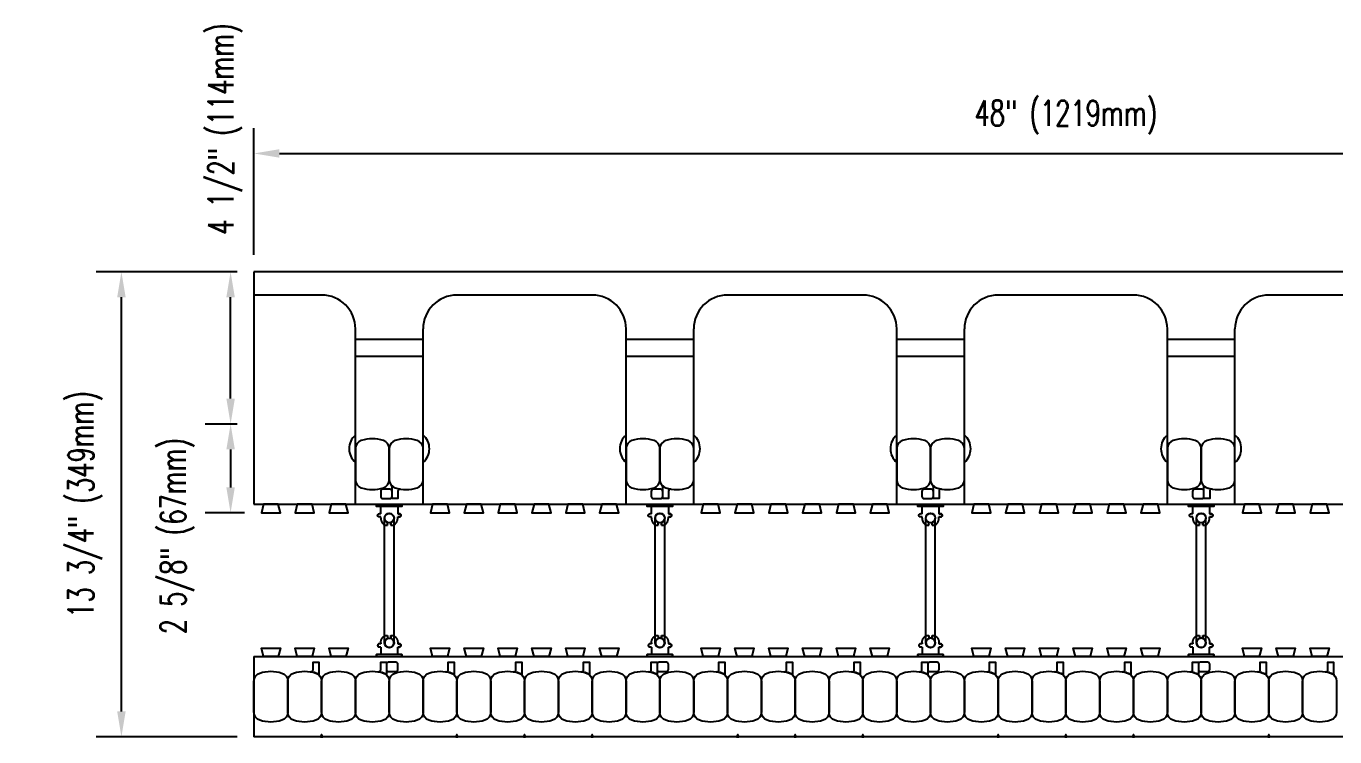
# Model space of a CAD drawing. Header units: inches. Extents: x 230.6 to 290.1, y 70.9 to 119.7.
# Drawn here: x 230.59 to 269.28, y 98.66 to 119.67 of the extents above; entities that cross this region are included whole.
import ezdxf

# ---------------------------------------------------------------- set-up
doc = ezdxf.new("R2010")
doc.units = ezdxf.units.IN
doc.header["$MEASUREMENT"] = 0
for name, color, linetype in [('HATCH', 12, 'Continuous'), ('line25', 2, 'Continuous'), ('LINE50', 5, 'Continuous'), ('LINE9', 9, 'Continuous'), ('TEXT', 4, 'Continuous')]:
    doc.layers.add(name, color=color, linetype=linetype)
doc.styles.add('DIM', font='romans.shx', dxfattribs={"width": 0.7})
doc.dimstyles.new('ext_8', dxfattribs={"dimscale": 8, "dimtxt": 0.09375, "dimasz": 0.09375, "dimexe": 0.09375, "dimexo": 0.0625, "dimgap": 0.0625, "dimtad": 1, "dimdec": 4, "dimzin": 3, "dimdsep": 46, "dimlunit": 4, "dimtxsty": 'DIM', "dimcen": 0.09, "dimdle": 0.09375, "dimclrt": 4, "dimadec": 0, "dimazin": 0, "dimtfac": 1, "dimtdec": 4, "dimtmove": 2, "dimatfit": 3, "dimfxl": 0, "dimfrac": 2, "dimtolj": 1, "dimtzin": 0, "dimarcsym": 0})

# ---------------------------------------------------------------- blocks, each defined once
blk = doc.blocks.new('*D23')
at = {"layer": 'Defpoints', "color": 0}
for p in [(285.326, 115.907), (237.326, 112.408), (285.326, 112.408)]:
    blk.add_point(p, dxfattribs=at)
at = {"layer": 'TEXT', "color": 0, "lineweight": -2}
for p, q in [((237.326, 112.908), (237.326, 116.657)), ((285.326, 112.908), (285.326, 116.657)), ((238.076, 115.907), (284.576, 115.907))]:
    blk.add_line(p, q, dxfattribs=at)
at = {"layer": 'TEXT', "color": 0}
for points in [[(238.076, 116.032), (238.076, 115.782), (237.326, 115.907)], [(284.576, 116.032), (284.576, 115.782), (285.326, 115.907)]]:
    blk.add_solid(points, dxfattribs=at)
at = {"layer": 'TEXT', "color": 4, "insert": (261.326, 116.978), "char_height": 0.75, "attachment_point": 5, "style": 'DIM'}
blk.add_mtext('\\A1;48" (1219mm)', dxfattribs=at)
blk = doc.blocks.new('*D15')
at = {"layer": 'Defpoints', "color": 0}
for p in [(237.326, 107.908), (236.635, 105.283), (237.544, 105.283)]:
    blk.add_point(p, dxfattribs=at)
at = {"layer": 'TEXT', "color": 0, "lineweight": -2}
for p, q in [((236.826, 107.908), (235.885, 107.908)), ((236.635, 107.158), (236.635, 106.033)), ((237.044, 105.283), (235.885, 105.283))]:
    blk.add_line(p, q, dxfattribs=at)
at = {"layer": 'TEXT', "color": 0}
for points in [[(236.51, 107.158), (236.76, 107.158), (236.635, 107.908)], [(236.51, 106.033), (236.76, 106.033), (236.635, 105.283)]]:
    blk.add_solid(points, dxfattribs=at)
at = {"layer": 'TEXT', "color": 4, "insert": (235.063, 104.596), "char_height": 0.75, "attachment_point": 5, "rotation": 90, "style": 'DIM'}
blk.add_mtext('\\A1;2 5/8" (67mm)', dxfattribs=at)
blk = doc.blocks.new('*D16')
at = {"layer": 'Defpoints', "color": 0}
for p in [(236.635, 112.408), (237.326, 112.408), (237.326, 107.908)]:
    blk.add_point(p, dxfattribs=at)
at = {"layer": 'TEXT', "color": 0, "lineweight": -2}
for p, q in [((236.826, 112.408), (235.885, 112.408)), ((236.635, 108.658), (236.635, 111.658)), ((236.826, 107.908), (235.885, 107.908))]:
    blk.add_line(p, q, dxfattribs=at)
at = {"layer": 'TEXT', "color": 0}
for points in [[(236.51, 111.658), (236.76, 111.658), (236.635, 112.408)], [(236.51, 108.658), (236.76, 108.658), (236.635, 107.908)]]:
    blk.add_solid(points, dxfattribs=at)
at = {"layer": 'TEXT', "color": 4, "insert": (236.475, 116.633), "char_height": 0.75, "attachment_point": 5, "rotation": 90, "style": 'DIM'}
blk.add_mtext('\\A1;4 1/2" (114mm)', dxfattribs=at)
blk = doc.blocks.new('*D24')
at = {"layer": 'Defpoints', "color": 0}
for p in [(233.408, 112.408), (237.326, 112.408), (237.326, 98.658)]:
    blk.add_point(p, dxfattribs=at)
at = {"layer": 'TEXT', "color": 0, "lineweight": -2}
for p, q in [((236.826, 112.408), (232.658, 112.408)), ((233.408, 99.408), (233.408, 111.658)), ((236.826, 98.658), (232.658, 98.658))]:
    blk.add_line(p, q, dxfattribs=at)
at = {"layer": 'TEXT', "color": 0}
for points in [[(233.283, 111.658), (233.533, 111.658), (233.408, 112.408)], [(233.283, 99.408), (233.533, 99.408), (233.408, 98.658)]]:
    blk.add_solid(points, dxfattribs=at)
at = {"layer": 'TEXT', "color": 4, "insert": (232.337, 105.533), "char_height": 0.75, "attachment_point": 5, "rotation": 90, "style": 'DIM'}
blk.add_mtext('\\A1;13 3/4" (349mm)', dxfattribs=at)
blk = doc.blocks.new('WEB4_CENTRE_TOP')
for p, q in [((-0.141, 0), (-0.141, 3.688)), ((0.141, 0), (0.141, 3.688))]:
    blk.add_line(p, q)
for centre in [(0, 3.688), (0, 0)]:
    blk.add_circle(centre, 0.141)
blk = doc.blocks.new('Connector')
blk.add_point((0.271, 0))
at = {"layer": 'LINE9'}
for p, q in [((0, 0.375), (0, -0.375)), ((0.062, -0.375), (0.062, 0.375)), ((0.281, 0.25), (0.062, 0.25))]:
    blk.add_line(p, q, dxfattribs=at)
for points, weights in [([(0.007, 0.375), (0.004, 0.375), (0, 0.375)], [1, 0.972587069138, 0.950305488115]), ([(0.327, 0.343), (0.308, 0.343), (0.281, 0.317), (0.281, 0.297)], [1, 0.85355339, 0.85355339, 1]), ([(0.328, 0.343), (0.327, 0.343), (0.327, 0.343)], [1, 0.70710678, 1]), ([(0.375, 0.297), (0.375, 0.317), (0.348, 0.343), (0.329, 0.343)], [1, 0.85355339, 0.85355339, 1]), ([(0.406, 0.25), (0.546, 0.25), (0.619, 0.131)], [0.958404415409, 0.794674173519, 0.864651571113]), ([(0.619, 0.052), (0.612, 0.049), (0.604, 0.049)], [0.83615024178, 0.892081430621, 1]), ([(0, -0.375), (0.004, -0.375), (0.007, -0.375)], [0.950305488115, 0.972587069138, 1]), ([(0.281, -0.297), (0.281, -0.317), (0.308, -0.343), (0.327, -0.343)], [1, 0.85355339, 0.85355339, 1]), ([(0.327, -0.343), (0.281, -0.343), (0.281, -0.297)], [1, 0.70710678, 1]), ([(0.329, -0.343), (0.348, -0.343), (0.375, -0.317), (0.375, -0.297)], [1, 0.85355339, 0.85355339, 1]), ([(0.375, -0.297), (0.375, -0.343), (0.329, -0.343)], [1, 0.70710678, 1]), ([(0.619, -0.131), (0.546, -0.25), (0.406, -0.25)], [0.864651574428, 0.794674169686, 0.958404415195]), ([(0.604, -0.049), (0.612, -0.049), (0.619, -0.052)], [1, 0.89208144177, 0.836150253337])]:
    blk.add_rational_spline(points, weights, degree=2, dxfattribs=at)
for points, degree in [([(0, 0.375), (0.002, 0.375), (0.005, 0.375), (0.007, 0.375)], 3), ([(0.007, 0.375), (0.021, 0.375), (0.051, 0.375), (0.062, 0.375), (0.062, 0.375)], 3), ([(0.281, 0.25), (0.281, 0.297)], 1), ([(0.327, 0.343), (0.327, 0.343), (0.328, 0.343), (0.328, 0.343)], 3), ([(0.328, 0.343), (0.329, 0.343), (0.329, 0.343), (0.329, 0.343)], 3), ([(0.375, 0.25), (0.375, 0.297)], 1), ([(0.406, 0.25), (0.375, 0.25)], 1), ([(0.406, 0.25), (0.406, 0.25)], 1), ([(0.406, 0.25), (0.406, 0.25)], 1), ([(0.406, 0.25), (0.406, 0.25)], 1), ([(0.406, 0.25), (0.406, 0.25)], 1), ([(0.406, 0.25), (0.406, 0.25)], 1), ([(0.406, 0.25), (0.406, 0.25)], 1), ([(0.406, 0.25), (0.406, 0.25)], 1), ([(0.406, 0.25), (0.406, 0.25)], 1), ([(0.406, 0.25), (0.406, 0.25)], 1), ([(0.406, 0.25), (0.406, 0.25)], 1), ([(0.406, 0.25), (0.406, 0.25)], 1), ([(0.406, 0.25), (0.406, 0.25)], 1), ([(0.406, 0.25), (0.406, 0.25)], 1), ([(0.406, 0.25), (0.406, 0.25)], 1), ([(0.406, 0.25), (0.406, 0.25)], 1), ([(0.406, 0.25), (0.406, 0.25)], 1), ([(0.406, 0.25), (0.406, 0.25)], 1), ([(0.406, 0.25), (0.406, 0.25)], 1), ([(0.406, 0.25), (0.406, 0.25)], 1), ([(0.406, 0.25), (0.406, 0.25)], 1), ([(0.406, 0.25), (0.406, 0.25)], 1), ([(0.406, 0.25), (0.406, 0.25)], 1), ([(0.406, 0.25), (0.406, 0.25)], 1), ([(0.406, 0.25), (0.406, 0.25)], 1), ([(0.604, 0.049), (0.532, 0.049)], 1), ([(0.532, 0.049), (0.532, 0.049)], 1), ([(0.532, 0.049), (0.532, 0.049)], 1), ([(0.532, 0.049), (0.532, 0.049)], 1), ([(0.532, 0.049), (0.532, 0.049)], 1), ([(0.532, 0.049), (0.532, 0.049)], 1), ([(0.532, 0.049), (0.532, 0.049)], 1), ([(0.532, 0.049), (0.532, 0.049)], 1), ([(0.532, 0.049), (0.532, 0.049)], 1), ([(0.532, 0.049), (0.532, 0.049)], 1), ([(0.532, 0.049), (0.532, 0.049)], 1), ([(0.604, 0.049), (0.609, 0.049), (0.614, 0.05), (0.619, 0.052)], 3), ([(0.604, 0.049), (0.604, 0.049)], 1), ([(0.604, 0.049), (0.604, 0.049)], 1), ([(0.604, 0.049), (0.604, 0.049)], 1), ([(0.604, 0.049), (0.604, 0.049)], 1), ([(0.619, 0.131), (0.619, 0.052)], 1), ([(0.619, 0.131), (0.619, 0.131)], 1), ([(0.619, 0.131), (0.619, 0.131)], 1), ([(0.619, 0.131), (0.619, 0.131)], 1), ([(0.619, 0.131), (0.619, 0.131)], 1), ([(0.007, -0.375), (0.005, -0.375), (0.002, -0.375), (0, -0.375)], 3), ([(0.062, -0.375), (0.062, -0.375), (0.051, -0.375), (0.021, -0.375), (0.007, -0.375)], 3), ([(0.062, -0.25), (0.281, -0.25)], 1), ([(0.281, -0.297), (0.281, -0.25)], 1), ([(0.281, -0.25), (0.281, -0.297)], 1), ([(0.328, -0.343), (0.328, -0.343), (0.327, -0.343), (0.327, -0.343)], 3), ([(0.329, -0.343), (0.329, -0.343), (0.329, -0.343), (0.328, -0.343)], 3), ([(0.375, -0.25), (0.375, -0.297)], 1), ([(0.375, -0.297), (0.375, -0.25)], 1), ([(0.406, -0.25), (0.375, -0.25)], 1), ([(0.406, -0.25), (0.406, -0.25)], 1), ([(0.406, -0.25), (0.406, -0.25)], 1), ([(0.406, -0.25), (0.406, -0.25)], 1), ([(0.406, -0.25), (0.406, -0.25)], 1), ([(0.406, -0.25), (0.406, -0.25)], 1), ([(0.406, -0.25), (0.406, -0.25)], 1), ([(0.406, -0.25), (0.406, -0.25)], 1), ([(0.406, -0.25), (0.406, -0.25)], 1), ([(0.406, -0.25), (0.406, -0.25)], 1), ([(0.406, -0.25), (0.406, -0.25)], 1), ([(0.406, -0.25), (0.406, -0.25)], 1), ([(0.532, -0.049), (0.604, -0.049)], 1), ([(0.604, -0.049), (0.58, -0.049), (0.556, -0.049), (0.532, -0.049)], 3), ([(0.532, -0.049), (0.532, -0.049)], 1), ([(0.532, -0.049), (0.532, -0.049)], 1), ([(0.532, -0.049), (0.532, -0.049)], 1), ([(0.532, -0.049), (0.532, -0.049)], 1), ([(0.619, -0.052), (0.614, -0.05), (0.609, -0.049), (0.604, -0.049)], 3), ([(0.604, -0.049), (0.604, -0.049)], 1), ([(0.604, -0.049), (0.604, -0.049)], 1), ([(0.604, -0.049), (0.604, -0.049)], 1), ([(0.604, -0.049), (0.604, -0.049)], 1), ([(0.604, -0.049), (0.604, -0.049)], 1), ([(0.604, -0.049), (0.604, -0.049)], 1), ([(0.604, -0.049), (0.604, -0.049)], 1), ([(0.604, -0.049), (0.604, -0.049)], 1), ([(0.619, -0.052), (0.619, -0.131)], 1), ([(0.619, -0.131), (0.619, -0.131)], 1), ([(0.619, -0.131), (0.619, -0.131)], 1), ([(0.619, -0.131), (0.619, -0.131)], 1), ([(0.619, -0.131), (0.619, -0.131)], 1)]:
    blk.add_open_spline(points, degree=degree, dxfattribs=at)
for points, weights, knots in [([(0.062, 0.375), (0.062, 0.375), (0.046, 0.375), (0.03, 0.375), (0.007, 0.375)], [0.868718858569, 0.861102746415, 1, 0.861102734288, 0.868718859898], [0, 0, 0, 0.5, 0.5, 1, 1, 1]), ([(0.532, 0.049), (0.472, 0.203), (0.333, 0.113), (0.157, 0), (0.333, -0.113), (0.472, -0.203), (0.532, -0.049)], [0.899508922286, 0.599718215298, 1, 0.54226024, 1, 0.599718224335, 0.899508908749], [0, 0, 0, 0.318112, 0.318112, 0.681888, 0.681888, 1, 1, 1]), ([(0.007, -0.375), (0.03, -0.375), (0.046, -0.375), (0.062, -0.375), (0.062, -0.375)], [0.868718859319, 0.861102739573, 1, 0.861102742958, 0.868718858948], [0, 0, 0, 0.5, 0.5, 1, 1, 1])]:
    blk.add_rational_spline(points, weights, degree=2, knots=knots, dxfattribs=at)

msp = doc.modelspace()

# ---------------------------------------------------------------- linework, layer by layer
at = {"layer": 'HATCH'}
for p, q in [((242.32562, 110.40841), (240.32562, 110.40841)), ((250.32562, 110.40841), (248.32562, 110.40841)), ((258.32562, 110.40841), (256.32562, 110.40841)), ((266.32562, 110.40841), (264.32562, 110.40841)), ((242.32562, 109.90841), (240.32562, 109.90841)), ((250.32562, 109.90841), (248.32562, 109.90841)), ((258.32562, 109.90841), (256.32562, 109.90841)), ((266.32562, 109.90841), (264.32562, 109.90841))]:
    msp.add_line(p, q, dxfattribs=at)
at = {"layer": 'line25'}
for p, q in [((239.32562, 111.72091), (237.32562, 111.72091)), ((247.32562, 111.72091), (243.32562, 111.72091)), ((255.32562, 111.72091), (251.32562, 111.72091)), ((263.32562, 111.72091), (259.32562, 111.72091)), ((271.32562, 111.72091), (267.32562, 111.72091)), ((240.32562, 105.53341), (240.32562, 110.72091)), ((242.32562, 105.53341), (242.32562, 110.72091)), ((248.32562, 105.53341), (248.32562, 110.72091)), ((250.32562, 105.53341), (250.32562, 110.72091)), ((256.32562, 105.53341), (256.32562, 110.72091)), ((258.32562, 105.53341), (258.32562, 110.72091)), ((264.32562, 105.53341), (264.32562, 110.72091)), ((266.32562, 105.53341), (266.32562, 110.72091)), ((237.32562, 105.53341), (285.32562, 105.53341)), ((237.32562, 101.03341), (285.32562, 101.03341))]:
    msp.add_line(p, q, dxfattribs=at)
for points in [[(237.60678, 105.53341), (237.54445, 105.28341), (238.10678, 105.28341), (238.04445, 105.53341)], [(238.60678, 105.53341), (238.54445, 105.28341), (239.10678, 105.28341), (239.04445, 105.53341)], [(239.60678, 105.53341), (239.54445, 105.28341), (240.10678, 105.28341), (240.04445, 105.53341)], [(242.60678, 105.53341), (242.54445, 105.28341), (243.10678, 105.28341), (243.04445, 105.53341)], [(243.60678, 105.53341), (243.54445, 105.28341), (244.10678, 105.28341), (244.04445, 105.53341)], [(244.60678, 105.53341), (244.54445, 105.28341), (245.10678, 105.28341), (245.04445, 105.53341)], [(245.60678, 105.53341), (245.54445, 105.28341), (246.10678, 105.28341), (246.04445, 105.53341)], [(246.60678, 105.53341), (246.54445, 105.28341), (247.10678, 105.28341), (247.04445, 105.53341)], [(247.60678, 105.53341), (247.54445, 105.28341), (248.10678, 105.28341), (248.04445, 105.53341)], [(250.60678, 105.53341), (250.54445, 105.28341), (251.10678, 105.28341), (251.04445, 105.53341)], [(251.60678, 105.53341), (251.54445, 105.28341), (252.10678, 105.28341), (252.04445, 105.53341)], [(252.60678, 105.53341), (252.54445, 105.28341), (253.10678, 105.28341), (253.04445, 105.53341)], [(253.60678, 105.53341), (253.54445, 105.28341), (254.10678, 105.28341), (254.04445, 105.53341)], [(254.60678, 105.53341), (254.54445, 105.28341), (255.10678, 105.28341), (255.04445, 105.53341)], [(255.60678, 105.53341), (255.54445, 105.28341), (256.10678, 105.28341), (256.04445, 105.53341)], [(258.60678, 105.53341), (258.54445, 105.28341), (259.10678, 105.28341), (259.04445, 105.53341)], [(259.60678, 105.53341), (259.54445, 105.28341), (260.10678, 105.28341), (260.04445, 105.53341)], [(260.60678, 105.53341), (260.54445, 105.28341), (261.10678, 105.28341), (261.04445, 105.53341)], [(261.60678, 105.53341), (261.54445, 105.28341), (262.10678, 105.28341), (262.04445, 105.53341)], [(262.60678, 105.53341), (262.54445, 105.28341), (263.10678, 105.28341), (263.04445, 105.53341)], [(263.60678, 105.53341), (263.54445, 105.28341), (264.10678, 105.28341), (264.04445, 105.53341)], [(266.60678, 105.53341), (266.54445, 105.28341), (267.10678, 105.28341), (267.04445, 105.53341)], [(267.60678, 105.53341), (267.54445, 105.28341), (268.10678, 105.28341), (268.04445, 105.53341)], [(268.60678, 105.53341), (268.54445, 105.28341), (269.10678, 105.28341), (269.04445, 105.53341)], [(237.60678, 101.03341), (237.54445, 101.28341), (238.10678, 101.28341), (238.04445, 101.03341)], [(238.60678, 101.03341), (238.54445, 101.28341), (239.10678, 101.28341), (239.04445, 101.03341)], [(239.60678, 101.03341), (239.54445, 101.28341), (240.10678, 101.28341), (240.04445, 101.03341)], [(242.60678, 101.03341), (242.54445, 101.28341), (243.10678, 101.28341), (243.04445, 101.03341)], [(243.60678, 101.03341), (243.54445, 101.28341), (244.10678, 101.28341), (244.04445, 101.03341)], [(244.60678, 101.03341), (244.54445, 101.28341), (245.10678, 101.28341), (245.04445, 101.03341)], [(245.60678, 101.03341), (245.54445, 101.28341), (246.10678, 101.28341), (246.04445, 101.03341)], [(246.60678, 101.03341), (246.54445, 101.28341), (247.10678, 101.28341), (247.04445, 101.03341)], [(247.60678, 101.03341), (247.54445, 101.28341), (248.10678, 101.28341), (248.04445, 101.03341)], [(250.60678, 101.03341), (250.54445, 101.28341), (251.10678, 101.28341), (251.04445, 101.03341)], [(251.60678, 101.03341), (251.54445, 101.28341), (252.10678, 101.28341), (252.04445, 101.03341)], [(252.60678, 101.03341), (252.54445, 101.28341), (253.10678, 101.28341), (253.04445, 101.03341)], [(253.60678, 101.03341), (253.54445, 101.28341), (254.10678, 101.28341), (254.04445, 101.03341)], [(254.60678, 101.03341), (254.54445, 101.28341), (255.10678, 101.28341), (255.04445, 101.03341)], [(255.60678, 101.03341), (255.54445, 101.28341), (256.10678, 101.28341), (256.04445, 101.03341)], [(258.60678, 101.03341), (258.54445, 101.28341), (259.10678, 101.28341), (259.04445, 101.03341)], [(259.60678, 101.03341), (259.54445, 101.28341), (260.10678, 101.28341), (260.04445, 101.03341)], [(260.60678, 101.03341), (260.54445, 101.28341), (261.10678, 101.28341), (261.04445, 101.03341)], [(261.60678, 101.03341), (261.54445, 101.28341), (262.10678, 101.28341), (262.04445, 101.03341)], [(262.60678, 101.03341), (262.54445, 101.28341), (263.10678, 101.28341), (263.04445, 101.03341)], [(263.60678, 101.03341), (263.54445, 101.28341), (264.10678, 101.28341), (264.04445, 101.03341)], [(266.60678, 101.03341), (266.54445, 101.28341), (267.10678, 101.28341), (267.04445, 101.03341)], [(267.60678, 101.03341), (267.54445, 101.28341), (268.10678, 101.28341), (268.04445, 101.03341)], [(268.60678, 101.03341), (268.54445, 101.28341), (269.10678, 101.28341), (269.04445, 101.03341)]]:
    msp.add_lwpolyline(points, close=True, dxfattribs=at)
for centre, start, end in [((239.32562, 110.72091), 0, 90), ((243.32562, 110.72091), 90, 180), ((247.32562, 110.72091), 0, 90), ((251.32562, 110.72091), 90, 180), ((255.32562, 110.72091), 0, 90), ((259.32562, 110.72091), 90, 180), ((263.32562, 110.72091), 0, 90), ((267.32562, 110.72091), 90, 180)]:
    msp.add_arc(centre, 1, start, end, dxfattribs=at)
at = {"layer": 'LINE50'}
for p, q in [((285.32562, 112.40841), (237.32562, 112.40841)), ((237.32562, 112.40841), (237.32562, 105.53341)), ((237.32562, 101.03341), (237.32562, 98.65841)), ((285.32562, 98.65841), (237.32562, 98.65841))]:
    msp.add_line(p, q, dxfattribs=at)
at = {"layer": 'LINE9'}
for points in [[(240.49869, 106.02246, 0.15767078), (241.15254, 106.02246, 0.32530463), (241.32562, 106.26033), (241.32562, 107.1815, 0.32530463), (241.15254, 107.41937, 0.15767078), (240.49869, 107.41937, 0.32530463), (240.32562, 107.1815), (240.32562, 106.26033, 0.32530463)], [(241.49869, 106.02246, 0.15767078), (242.15254, 106.02246, 0.32530463), (242.32562, 106.26033), (242.32562, 107.1815, 0.32530463), (242.15254, 107.41937, 0.15767078), (241.49869, 107.41937, 0.32530463), (241.32562, 107.1815), (241.32562, 106.26033, 0.32530463)], [(248.49869, 106.02246, 0.15767078), (249.15254, 106.02246, 0.32530463), (249.32562, 106.26033), (249.32562, 107.1815, 0.32530463), (249.15254, 107.41937, 0.15767078), (248.49869, 107.41937, 0.32530463), (248.32562, 107.1815), (248.32562, 106.26033, 0.32530463)], [(249.49869, 106.02246, 0.15767078), (250.15254, 106.02246, 0.32530463), (250.32562, 106.26033), (250.32562, 107.1815, 0.32530463), (250.15254, 107.41937, 0.15767078), (249.49869, 107.41937, 0.32530463), (249.32562, 107.1815), (249.32562, 106.26033, 0.32530463)], [(256.49869, 106.02246, 0.15767078), (257.15254, 106.02246, 0.32530463), (257.32562, 106.26033), (257.32562, 107.1815, 0.32530463), (257.15254, 107.41937, 0.15767078), (256.49869, 107.41937, 0.32530463), (256.32562, 107.1815), (256.32562, 106.26033, 0.32530463)], [(257.49869, 106.02246, 0.15767078), (258.15254, 106.02246, 0.32530463), (258.32562, 106.26033), (258.32562, 107.1815, 0.32530463), (258.15254, 107.41937, 0.15767078), (257.49869, 107.41937, 0.32530463), (257.32562, 107.1815), (257.32562, 106.26033, 0.32530463)], [(264.49869, 106.02246, 0.15767078), (265.15254, 106.02246, 0.32530463), (265.32562, 106.26033), (265.32562, 107.1815, 0.32530463), (265.15254, 107.41937, 0.15767078), (264.49869, 107.41937, 0.32530463), (264.32562, 107.1815), (264.32562, 106.26033, 0.32530463)], [(265.49869, 106.02246, 0.15767078), (266.15254, 106.02246, 0.32530463), (266.32562, 106.26033), (266.32562, 107.1815, 0.32530463), (266.15254, 107.41937, 0.15767078), (265.49869, 107.41937, 0.32530463), (265.32562, 107.1815), (265.32562, 106.26033, 0.32530463)], [(241.49869, 106.02246, 0.0372667), (241.65239, 105.98513, 0.46303561), (241.5797, 105.92347), (241.5797, 105.70187), (241.40887, 105.70187), (241.40887, 106.04796, 0.18900236), (241.39222, 106.09044, 0.12840736)], [(249.49869, 106.02246, 0.0372667), (249.65239, 105.98513, 0.46303561), (249.5797, 105.92347), (249.5797, 105.70187), (249.40887, 105.70187), (249.40887, 106.04796, 0.18900236), (249.39222, 106.09044, 0.12840736)], [(257.49869, 106.02246, 0.0372667), (257.65239, 105.98513, 0.46303561), (257.5797, 105.92347), (257.5797, 105.70187), (257.40887, 105.70187), (257.40887, 106.04796, 0.18900236), (257.39222, 106.09044, 0.12840736)], [(265.49869, 106.02246, 0.0372667), (265.65239, 105.98513, 0.46303561), (265.5797, 105.92347), (265.5797, 105.70187), (265.40887, 105.70187), (265.40887, 106.04796, 0.18900236), (265.39222, 106.09044, 0.12840736)], [(241.13403, 105.70187), (241.34637, 105.70187, 0.41421356), (241.40887, 105.76437), (241.40887, 105.91687, 0.41421356), (241.34637, 105.97937), (241.13403, 105.97937, 0.41421356), (241.07153, 105.91687), (241.07153, 105.76437, 0.41421356)], [(249.13403, 105.70187), (249.34637, 105.70187, 0.41421356), (249.40887, 105.76437), (249.40887, 105.91687, 0.41421356), (249.34637, 105.97937), (249.13403, 105.97937, 0.41421356), (249.07153, 105.91687), (249.07153, 105.76437, 0.41421356)], [(257.13403, 105.70187), (257.34637, 105.70187, 0.41421356), (257.40887, 105.76437), (257.40887, 105.91687, 0.41421356), (257.34637, 105.97937), (257.13403, 105.97937, 0.41421356), (257.07153, 105.91687), (257.07153, 105.76437, 0.41421356)], [(265.13403, 105.70187), (265.34637, 105.70187, 0.41421356), (265.40887, 105.76437), (265.40887, 105.91687, 0.41421356), (265.34637, 105.97937), (265.13403, 105.97937, 0.41421356), (265.07153, 105.91687), (265.07153, 105.76437, 0.41421356)], [(237.49869, 100.54437, -0.15767078), (238.15254, 100.54437, -0.32530463), (238.32562, 100.3065), (238.32562, 99.38533, -0.32530463), (238.15254, 99.14746, -0.15767078), (237.49869, 99.14746, -0.32530463), (237.32562, 99.38533), (237.32562, 100.3065, -0.32530463)], [(238.49869, 100.54437, -0.15767078), (239.15254, 100.54437, -0.32530463), (239.32562, 100.3065), (239.32562, 99.38533, -0.32530463), (239.15254, 99.14746, -0.15767078), (238.49869, 99.14746, -0.32530463), (238.32562, 99.38533), (238.32562, 100.3065, -0.32530463)], [(239.15254, 100.54437, 0.0372667), (238.99884, 100.5817, 0.46303561), (239.07153, 100.64336), (239.07153, 100.86496), (239.24236, 100.86496), (239.24236, 100.51887, 0.18900236), (239.25902, 100.47639, 0.12840736)], [(239.49869, 100.54437, -0.15767078), (240.15254, 100.54437, -0.32530463), (240.32562, 100.3065), (240.32562, 99.38533, -0.32530463), (240.15254, 99.14746, -0.15767078), (239.49869, 99.14746, -0.32530463), (239.32562, 99.38533), (239.32562, 100.3065, -0.32530463)], [(240.49869, 100.54437, -0.15767078), (241.15254, 100.54437, -0.32530463), (241.32562, 100.3065), (241.32562, 99.38533, -0.32530463), (241.15254, 99.14746, -0.15767078), (240.49869, 99.14746, -0.32530463), (240.32562, 99.38533), (240.32562, 100.3065, -0.32530463)], [(241.15254, 100.54437, 0.0372667), (240.99884, 100.5817, 0.46303561), (241.07153, 100.64336), (241.07153, 100.86496), (241.24236, 100.86496), (241.24236, 100.51887, 0.18900236), (241.25902, 100.47639, 0.12840736)], [(241.24236, 100.64996, 0.41421356), (241.30486, 100.58746), (241.5172, 100.58746, 0.41421356), (241.5797, 100.64996), (241.5797, 100.80246, 0.41421356), (241.5172, 100.86496), (241.30486, 100.86496, 0.41421356), (241.24236, 100.80246)], [(241.49869, 100.54437, -0.15767078), (242.15254, 100.54437, -0.32530463), (242.32562, 100.3065), (242.32562, 99.38533, -0.32530463), (242.15254, 99.14746, -0.15767078), (241.49869, 99.14746, -0.32530463), (241.32562, 99.38533), (241.32562, 100.3065, -0.32530463)], [(242.49869, 100.54437, -0.15767078), (243.15254, 100.54437, -0.32530463), (243.32562, 100.3065), (243.32562, 99.38533, -0.32530463), (243.15254, 99.14746, -0.15767078), (242.49869, 99.14746, -0.32530463), (242.32562, 99.38533), (242.32562, 100.3065, -0.32530463)], [(243.15254, 100.54437, 0.0372667), (242.99884, 100.5817, 0.46303561), (243.07153, 100.64336), (243.07153, 100.86496), (243.24236, 100.86496), (243.24236, 100.51887, 0.18900236), (243.25902, 100.47639, 0.12840736)], [(243.49869, 100.54437, -0.15767078), (244.15254, 100.54437, -0.32530463), (244.32562, 100.3065), (244.32562, 99.38533, -0.32530463), (244.15254, 99.14746, -0.15767078), (243.49869, 99.14746, -0.32530463), (243.32562, 99.38533), (243.32562, 100.3065, -0.32530463)], [(244.49869, 100.54437, -0.15767078), (245.15254, 100.54437, -0.32530463), (245.32562, 100.3065), (245.32562, 99.38533, -0.32530463), (245.15254, 99.14746, -0.15767078), (244.49869, 99.14746, -0.32530463), (244.32562, 99.38533), (244.32562, 100.3065, -0.32530463)], [(245.15254, 100.54437, 0.0372667), (244.99884, 100.5817, 0.46303561), (245.07153, 100.64336), (245.07153, 100.86496), (245.24236, 100.86496), (245.24236, 100.51887, 0.18900236), (245.25902, 100.47639, 0.12840736)], [(245.49869, 100.54437, -0.15767078), (246.15254, 100.54437, -0.32530463), (246.32562, 100.3065), (246.32562, 99.38533, -0.32530463), (246.15254, 99.14746, -0.15767078), (245.49869, 99.14746, -0.32530463), (245.32562, 99.38533), (245.32562, 100.3065, -0.32530463)], [(246.49869, 100.54437, -0.15767078), (247.15254, 100.54437, -0.32530463), (247.32562, 100.3065), (247.32562, 99.38533, -0.32530463), (247.15254, 99.14746, -0.15767078), (246.49869, 99.14746, -0.32530463), (246.32562, 99.38533), (246.32562, 100.3065, -0.32530463)], [(247.15254, 100.54437, 0.0372667), (246.99884, 100.5817, 0.46303561), (247.07153, 100.64336), (247.07153, 100.86496), (247.24236, 100.86496), (247.24236, 100.51887, 0.18900236), (247.25902, 100.47639, 0.12840736)], [(247.49869, 100.54437, -0.15767078), (248.15254, 100.54437, -0.32530463), (248.32562, 100.3065), (248.32562, 99.38533, -0.32530463), (248.15254, 99.14746, -0.15767078), (247.49869, 99.14746, -0.32530463), (247.32562, 99.38533), (247.32562, 100.3065, -0.32530463)], [(248.49869, 100.54437, -0.15767078), (249.15254, 100.54437, -0.32530463), (249.32562, 100.3065), (249.32562, 99.38533, -0.32530463), (249.15254, 99.14746, -0.15767078), (248.49869, 99.14746, -0.32530463), (248.32562, 99.38533), (248.32562, 100.3065, -0.32530463)], [(249.15254, 100.54437, 0.0372667), (248.99884, 100.5817, 0.46303561), (249.07153, 100.64336), (249.07153, 100.86496), (249.24236, 100.86496), (249.24236, 100.51887, 0.18900236), (249.25902, 100.47639, 0.12840736)], [(249.24236, 100.64996, 0.41421356), (249.30486, 100.58746), (249.5172, 100.58746, 0.41421356), (249.5797, 100.64996), (249.5797, 100.80246, 0.41421356), (249.5172, 100.86496), (249.30486, 100.86496, 0.41421356), (249.24236, 100.80246)], [(249.49869, 100.54437, -0.15767078), (250.15254, 100.54437, -0.32530463), (250.32562, 100.3065), (250.32562, 99.38533, -0.32530463), (250.15254, 99.14746, -0.15767078), (249.49869, 99.14746, -0.32530463), (249.32562, 99.38533), (249.32562, 100.3065, -0.32530463)], [(250.49869, 100.54437, -0.15767078), (251.15254, 100.54437, -0.32530463), (251.32562, 100.3065), (251.32562, 99.38533, -0.32530463), (251.15254, 99.14746, -0.15767078), (250.49869, 99.14746, -0.32530463), (250.32562, 99.38533), (250.32562, 100.3065, -0.32530463)], [(251.15254, 100.54437, 0.0372667), (250.99884, 100.5817, 0.46303561), (251.07153, 100.64336), (251.07153, 100.86496), (251.24236, 100.86496), (251.24236, 100.51887, 0.18900236), (251.25902, 100.47639, 0.12840736)], [(251.49869, 100.54437, -0.15767078), (252.15254, 100.54437, -0.32530463), (252.32562, 100.3065), (252.32562, 99.38533, -0.32530463), (252.15254, 99.14746, -0.15767078), (251.49869, 99.14746, -0.32530463), (251.32562, 99.38533), (251.32562, 100.3065, -0.32530463)], [(252.49869, 100.54437, -0.15767078), (253.15254, 100.54437, -0.32530463), (253.32562, 100.3065), (253.32562, 99.38533, -0.32530463), (253.15254, 99.14746, -0.15767078), (252.49869, 99.14746, -0.32530463), (252.32562, 99.38533), (252.32562, 100.3065, -0.32530463)], [(253.15254, 100.54437, 0.0372667), (252.99884, 100.5817, 0.46303561), (253.07153, 100.64336), (253.07153, 100.86496), (253.24236, 100.86496), (253.24236, 100.51887, 0.18900236), (253.25902, 100.47639, 0.12840736)], [(253.49869, 100.54437, -0.15767078), (254.15254, 100.54437, -0.32530463), (254.32562, 100.3065), (254.32562, 99.38533, -0.32530463), (254.15254, 99.14746, -0.15767078), (253.49869, 99.14746, -0.32530463), (253.32562, 99.38533), (253.32562, 100.3065, -0.32530463)], [(254.49869, 100.54437, -0.15767078), (255.15254, 100.54437, -0.32530463), (255.32562, 100.3065), (255.32562, 99.38533, -0.32530463), (255.15254, 99.14746, -0.15767078), (254.49869, 99.14746, -0.32530463), (254.32562, 99.38533), (254.32562, 100.3065, -0.32530463)], [(255.15254, 100.54437, 0.0372667), (254.99884, 100.5817, 0.46303561), (255.07153, 100.64336), (255.07153, 100.86496), (255.24236, 100.86496), (255.24236, 100.51887, 0.18900236), (255.25902, 100.47639, 0.12840736)], [(255.49869, 100.54437, -0.15767078), (256.15254, 100.54437, -0.32530463), (256.32562, 100.3065), (256.32562, 99.38533, -0.32530463), (256.15254, 99.14746, -0.15767078), (255.49869, 99.14746, -0.32530463), (255.32562, 99.38533), (255.32562, 100.3065, -0.32530463)], [(256.49869, 100.54437, -0.15767078), (257.15254, 100.54437, -0.32530463), (257.32562, 100.3065), (257.32562, 99.38533, -0.32530463), (257.15254, 99.14746, -0.15767078), (256.49869, 99.14746, -0.32530463), (256.32562, 99.38533), (256.32562, 100.3065, -0.32530463)], [(257.15254, 100.54437, 0.0372667), (256.99884, 100.5817, 0.46303561), (257.07153, 100.64336), (257.07153, 100.86496), (257.24236, 100.86496), (257.24236, 100.51887, 0.18900236), (257.25902, 100.47639, 0.12840736)], [(257.24236, 100.64996, 0.41421356), (257.30486, 100.58746), (257.5172, 100.58746, 0.41421356), (257.5797, 100.64996), (257.5797, 100.80246, 0.41421356), (257.5172, 100.86496), (257.30486, 100.86496, 0.41421356), (257.24236, 100.80246)], [(257.49869, 100.54437, -0.15767078), (258.15254, 100.54437, -0.32530463), (258.32562, 100.3065), (258.32562, 99.38533, -0.32530463), (258.15254, 99.14746, -0.15767078), (257.49869, 99.14746, -0.32530463), (257.32562, 99.38533), (257.32562, 100.3065, -0.32530463)], [(258.49869, 100.54437, -0.15767078), (259.15254, 100.54437, -0.32530463), (259.32562, 100.3065), (259.32562, 99.38533, -0.32530463), (259.15254, 99.14746, -0.15767078), (258.49869, 99.14746, -0.32530463), (258.32562, 99.38533), (258.32562, 100.3065, -0.32530463)], [(259.15254, 100.54437, 0.0372667), (258.99884, 100.5817, 0.46303561), (259.07153, 100.64336), (259.07153, 100.86496), (259.24236, 100.86496), (259.24236, 100.51887, 0.18900236), (259.25902, 100.47639, 0.12840736)], [(259.49869, 100.54437, -0.15767078), (260.15254, 100.54437, -0.32530463), (260.32562, 100.3065), (260.32562, 99.38533, -0.32530463), (260.15254, 99.14746, -0.15767078), (259.49869, 99.14746, -0.32530463), (259.32562, 99.38533), (259.32562, 100.3065, -0.32530463)], [(260.49869, 100.54437, -0.15767078), (261.15254, 100.54437, -0.32530463), (261.32562, 100.3065), (261.32562, 99.38533, -0.32530463), (261.15254, 99.14746, -0.15767078), (260.49869, 99.14746, -0.32530463), (260.32562, 99.38533), (260.32562, 100.3065, -0.32530463)], [(261.15254, 100.54437, 0.0372667), (260.99884, 100.5817, 0.46303561), (261.07153, 100.64336), (261.07153, 100.86496), (261.24236, 100.86496), (261.24236, 100.51887, 0.18900236), (261.25902, 100.47639, 0.12840736)], [(261.49869, 100.54437, -0.15767078), (262.15254, 100.54437, -0.32530463), (262.32562, 100.3065), (262.32562, 99.38533, -0.32530463), (262.15254, 99.14746, -0.15767078), (261.49869, 99.14746, -0.32530463), (261.32562, 99.38533), (261.32562, 100.3065, -0.32530463)], [(262.49869, 100.54437, -0.15767078), (263.15254, 100.54437, -0.32530463), (263.32562, 100.3065), (263.32562, 99.38533, -0.32530463), (263.15254, 99.14746, -0.15767078), (262.49869, 99.14746, -0.32530463), (262.32562, 99.38533), (262.32562, 100.3065, -0.32530463)], [(263.15254, 100.54437, 0.0372667), (262.99884, 100.5817, 0.46303561), (263.07153, 100.64336), (263.07153, 100.86496), (263.24236, 100.86496), (263.24236, 100.51887, 0.18900236), (263.25902, 100.47639, 0.12840736)], [(263.49869, 100.54437, -0.15767078), (264.15254, 100.54437, -0.32530463), (264.32562, 100.3065), (264.32562, 99.38533, -0.32530463), (264.15254, 99.14746, -0.15767078), (263.49869, 99.14746, -0.32530463), (263.32562, 99.38533), (263.32562, 100.3065, -0.32530463)], [(264.49869, 100.54437, -0.15767078), (265.15254, 100.54437, -0.32530463), (265.32562, 100.3065), (265.32562, 99.38533, -0.32530463), (265.15254, 99.14746, -0.15767078), (264.49869, 99.14746, -0.32530463), (264.32562, 99.38533), (264.32562, 100.3065, -0.32530463)], [(265.15254, 100.54437, 0.0372667), (264.99884, 100.5817, 0.46303561), (265.07153, 100.64336), (265.07153, 100.86496), (265.24236, 100.86496), (265.24236, 100.51887, 0.18900236), (265.25902, 100.47639, 0.12840736)], [(265.24236, 100.64996, 0.41421356), (265.30486, 100.58746), (265.5172, 100.58746, 0.41421356), (265.5797, 100.64996), (265.5797, 100.80246, 0.41421356), (265.5172, 100.86496), (265.30486, 100.86496, 0.41421356), (265.24236, 100.80246)], [(265.49869, 100.54437, -0.15767078), (266.15254, 100.54437, -0.32530463), (266.32562, 100.3065), (266.32562, 99.38533, -0.32530463), (266.15254, 99.14746, -0.15767078), (265.49869, 99.14746, -0.32530463), (265.32562, 99.38533), (265.32562, 100.3065, -0.32530463)], [(266.49869, 100.54437, -0.15767078), (267.15254, 100.54437, -0.32530463), (267.32562, 100.3065), (267.32562, 99.38533, -0.32530463), (267.15254, 99.14746, -0.15767078), (266.49869, 99.14746, -0.32530463), (266.32562, 99.38533), (266.32562, 100.3065, -0.32530463)], [(267.15254, 100.54437, 0.0372667), (266.99884, 100.5817, 0.46303561), (267.07153, 100.64336), (267.07153, 100.86496), (267.24236, 100.86496), (267.24236, 100.51887, 0.18900236), (267.25902, 100.47639, 0.12840736)], [(267.49869, 100.54437, -0.15767078), (268.15254, 100.54437, -0.32530463), (268.32562, 100.3065), (268.32562, 99.38533, -0.32530463), (268.15254, 99.14746, -0.15767078), (267.49869, 99.14746, -0.32530463), (267.32562, 99.38533), (267.32562, 100.3065, -0.32530463)], [(268.49869, 100.54437, -0.15767078), (269.15254, 100.54437, -0.32530463), (269.32562, 100.3065), (269.32562, 99.38533, -0.32530463), (269.15254, 99.14746, -0.15767078), (268.49869, 99.14746, -0.32530463), (268.32562, 99.38533), (268.32562, 100.3065, -0.32530463)], [(269.15254, 100.54437, 0.0372667), (268.99884, 100.5817, 0.46303561), (269.07153, 100.64336), (269.07153, 100.86496), (269.24236, 100.86496), (269.24236, 100.51887, 0.18900236), (269.25902, 100.47639, 0.12840736)]]:
    msp.add_lwpolyline(points, format="xyb", close=True, dxfattribs=at)
for points in [[(239.35687, 98.65841), (239.32562, 98.7229), (239.29437, 98.65841)], [(243.35687, 98.65841), (243.32562, 98.7229), (243.29437, 98.65841)], [(245.35687, 98.65841), (245.32562, 98.7229), (245.29437, 98.65841)], [(247.35687, 98.65841), (247.32562, 98.7229), (247.29437, 98.65841)], [(251.65623, 98.65841), (251.62498, 98.7229), (251.59373, 98.65841)], [(253.35687, 98.65841), (253.32562, 98.7229), (253.29437, 98.65841)], [(255.35687, 98.65841), (255.32562, 98.7229), (255.29437, 98.65841)], [(259.35687, 98.65841), (259.32562, 98.7229), (259.29437, 98.65841)], [(261.35687, 98.65841), (261.32562, 98.7229), (261.29437, 98.65841)], [(263.35687, 98.65841), (263.32562, 98.7229), (263.29437, 98.65841)], [(267.35687, 98.65841), (267.32562, 98.7229), (267.29437, 98.65841)]]:
    msp.add_lwpolyline(points, close=True, dxfattribs=at)
for centre, start, end in [((240.67059, 107.17698, 0.27375), 130.380996, 229.619004), ((241.98048, 107.17698, 0.27375), 310.380996, 49.619004), ((248.67059, 107.17698, 0.27375), 130.380996, 229.619004), ((249.98048, 107.17698, 0.27375), 310.380996, 49.619004), ((256.67059, 107.17698, 0.27375), 130.380996, 229.619004), ((257.98048, 107.17698, 0.27375), 310.380996, 49.619004), ((264.67059, 107.17698, 0.27375), 130.380996, 229.619004), ((265.98048, 107.17698, 0.27375), 310.380996, 49.619004)]:
    msp.add_arc(centre, 0.53248, start, end, dxfattribs=at)

# ---------------------------------------------------------------- block references
for p in [(241.32562, 101.43941), (249.32562, 101.43987), (257.32562, 101.43987), (265.32562, 101.43987)]:
    msp.add_blockref('WEB4_CENTRE_TOP', p, dxfattribs=at)
at = {"layer": 'TEXT', "xscale": -1, "rotation": 90}
for p in [(241.32562, 105.53432), (249.32562, 105.53432), (257.32562, 105.53432), (265.32562, 105.53432)]:
    msp.add_blockref('Connector', p, dxfattribs=at)
at = {"layer": 'TEXT', "rotation": 90}
for p in [(241.32562, 101.03341), (249.32562, 101.03341), (257.32562, 101.03341), (265.32562, 101.03341)]:
    msp.add_blockref('Connector', p, dxfattribs=at)

# ---------------------------------------------------------------- dimensions: what is measured, and where the dimension line sits
at = {"layer": 'TEXT'}
for base, p2, angle, text, picture, middle in [((236.63469, 112.40841), (237.32562, 112.40841), 90, '4 1/2" (114mm)', '*D16', (236.47484, 116.63341)), ((236.63469, 105.28341), (237.54445, 105.28341), 270, '2 5/8" (67mm)', '*D15', (235.06327, 104.59591))]:
    dim = msp.add_linear_dim(base=base, p1=(237.32562, 107.90841), p2=p2, angle=angle, text=text, dimstyle='ext_8', dxfattribs=at)
    dim.commit()
    dim.dimension.update_dxf_attribs({"geometry": picture, "text_midpoint": middle, "dimtype": 160})
dim = msp.add_linear_dim(base=(285.32562, 115.9068), p1=(237.32562, 112.40841), p2=(285.32562, 112.40841), text='48" (1219mm)', dimstyle='ext_8', dxfattribs=at)
dim.commit()
dim.dimension.update_dxf_attribs({"geometry": '*D23', "text_midpoint": (261.32562, 116.97822)})
dim = msp.add_linear_dim(base=(233.40843, 112.40841), p1=(237.32562, 98.65841), p2=(237.32562, 112.40841), angle=90, text='13 3/4" (349mm)', dimstyle='ext_8', dxfattribs=at)
dim.commit()
dim.dimension.update_dxf_attribs({"geometry": '*D24', "text_midpoint": (232.337, 105.53341)})

doc.saveas('drawing.dxf')
